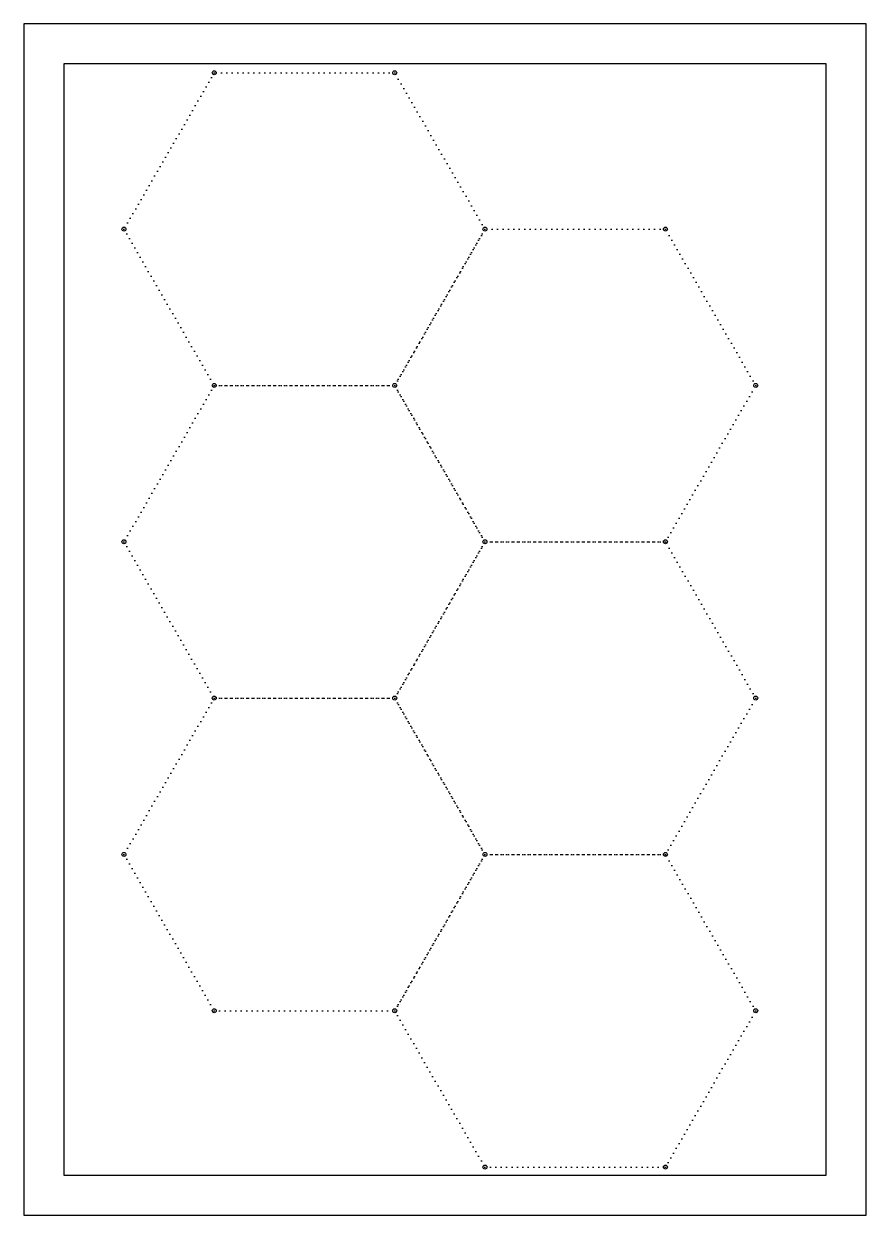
# Model space of a CAD drawing. Header units: feet. Extents: x 1396 to 1606, y 219 to 516.
import ezdxf

# ---------------------------------------------------------------- set-up
doc = ezdxf.new("R2010")
doc.units = ezdxf.units.FT
doc.header["$MEASUREMENT"] = 0
doc.linetypes.add('DOT', pattern=[0.25, 0, -0.25])
doc.layers.add('circle', color=7, linetype='Continuous')
doc.layers.add('hex', color=7, linetype='DOT')

msp = doc.modelspace()

# ---------------------------------------------------------------- linework, layer by layer
for points in [[(1606.21, 516.27), (1396.21, 516.27), (1396.21, 219.27), (1606.21, 219.27)], [(1596.21, 506.27), (1406.21, 506.27), (1406.21, 229.27), (1596.21, 229.27)]]:
    msp.add_lwpolyline(points, close=True)
at = {"layer": 'circle'}
for centre in [(1443.67, 504.06), (1488.67, 504.06), (1421.17, 465.09), (1511.17, 465.09), (1556.17, 465.09), (1443.67, 426.12), (1488.67, 426.12), (1578.67, 426.12), (1421.17, 387.15), (1511.17, 387.15), (1556.17, 387.15), (1443.67, 348.18), (1488.67, 348.18), (1578.67, 348.18), (1421.17, 309.2), (1511.17, 309.2), (1556.17, 309.2), (1443.67, 270.23), (1488.67, 270.23), (1488.67, 270.23), (1488.67, 270.23), (1578.67, 270.23), (1511.17, 231.26), (1511.17, 231.26), (1556.17, 231.26)]:
    msp.add_circle(centre, 0.5, dxfattribs=at)
at = {"layer": 'hex', "ltscale": 5}
for points in [[(1443.67, 504.06), (1421.17, 465.09), (1443.67, 426.12), (1488.67, 426.12), (1511.17, 465.09), (1488.67, 504.06)], [(1511.17, 465.09), (1488.67, 426.12), (1511.17, 387.15), (1556.17, 387.15), (1578.67, 426.12), (1556.17, 465.09)], [(1443.67, 426.12), (1421.17, 387.15), (1443.67, 348.18), (1488.67, 348.18), (1511.17, 387.15), (1488.67, 426.12)], [(1511.17, 387.15), (1488.67, 348.18), (1511.17, 309.2), (1556.17, 309.2), (1578.67, 348.18), (1556.17, 387.15)], [(1443.67, 348.18), (1421.17, 309.2), (1443.67, 270.23), (1488.67, 270.23), (1511.17, 309.2), (1488.67, 348.18)], [(1511.17, 309.2), (1488.67, 270.23), (1511.17, 231.26), (1556.17, 231.26), (1578.67, 270.23), (1556.17, 309.2)]]:
    msp.add_lwpolyline(points, close=True, dxfattribs=at)

doc.saveas('drawing.dxf')
